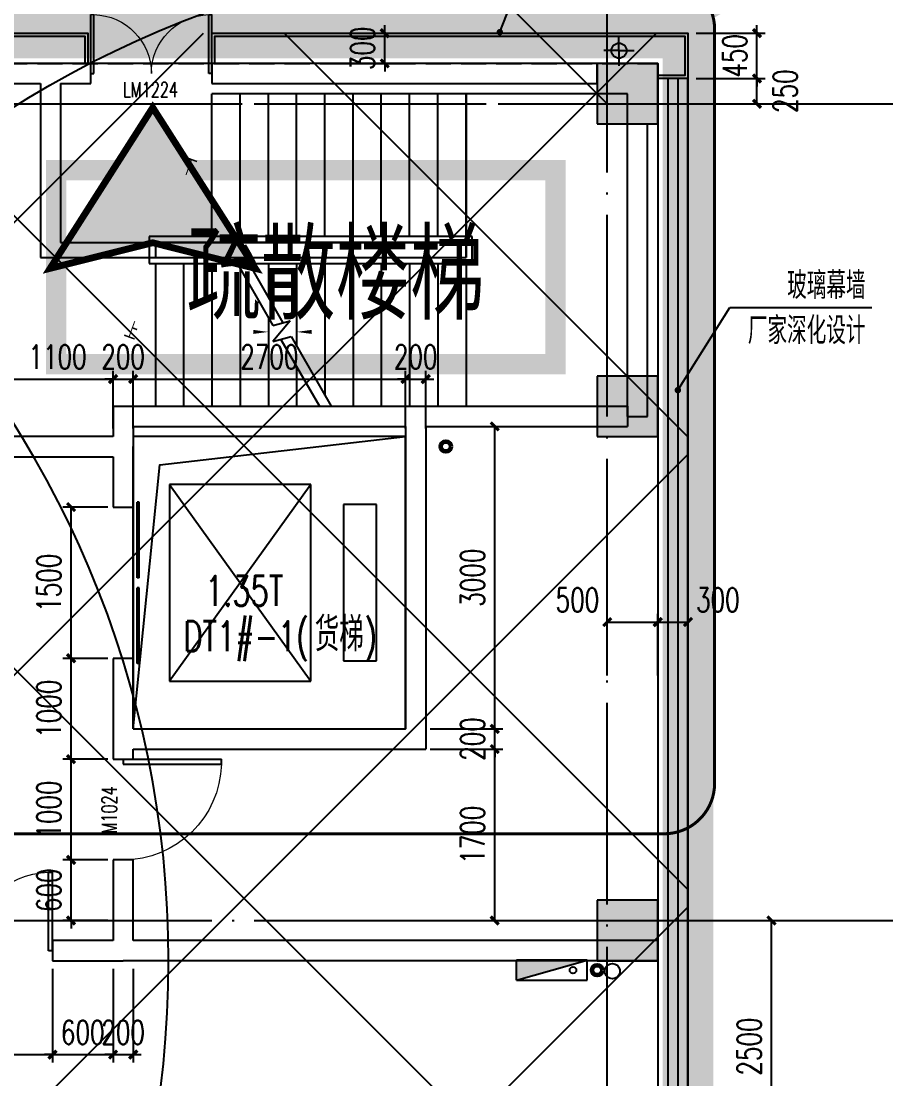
# Model space of a CAD drawing. Extents: x -821772 to -21949, y 506164 to 1049594.
# Drawn here: x -134665 to -126093, y 822150 to 832639 of the extents above; entities that cross this region are included whole.
import ezdxf
from ezdxf.xclip import XClip

# ---------------------------------------------------------------- set-up
doc = ezdxf.new("R2010")
doc.units = 0
doc.header["$LTSCALE"] = 1000
doc.header["$MEASUREMENT"] = 0
doc.header["$XCLIPFRAME"] = 2
for name, pattern in [('10平面20250807_t3$0$DASH', [0.35, 0.25, -0.1]), ('10平面20250807_t3$0$DOTE', [2.42, 2, -0.2, 0.02, -0.2]), ('DASH', [0.35, 0.25, -0.1])]:
    doc.linetypes.add(name, pattern=pattern)
doc.layers.get('Defpoints').update_dxf_attribs({"color": 210})
doc.layers.add('1-防火分区线', color=201, linetype='DASH', lineweight=50)
doc.layers.add('10平面20250807_t3$0$LG-ZF消防', color=1, linetype='Continuous', lineweight=60)
for name, color, linetype in [('10平面20250807_t3$0$A-AXIS-DOTE', 8, '10平面20250807_t3$0$DOTE'), ('10平面20250807_t3$0$A-AXIS-DP', 8, 'Continuous'), ('10平面20250807_t3$0$A-AXIS-SYMB', 8, 'Continuous'), ('10平面20250807_t3$0$A-CURTAIN', 8, 'Continuous'), ('10平面20250807_t3$0$A-DRAIN', 8, 'Continuous'), ('10平面20250807_t3$0$A-LIN-V', 8, 'Continuous'), ('10平面20250807_t3$0$A-STAIR', 8, 'Continuous'), ('10平面20250807_t3$0$A-TEXT', 8, 'Continuous'), ('10平面20250807_t3$0$A-WINDOW', 8, 'Continuous'), ('10平面20250807_t3$0$AS-COLN', 8, 'Continuous'), ('10平面20250807_t3$0$AS-WALL', 8, 'Continuous'), ('10平面20250807_t3$0$AS-结构边线层', 8, 'Continuous'), ('10平面20250807_t3$0$CURTWALL', 8, 'Continuous'), ('10平面20250807_t3$0$DIM_ELEV', 8, 'Continuous'), ('10平面20250807_t3$0$PUB_HATCH', 8, 'Continuous'), ('10平面20250807_t3$0$PUB_TEXT', 8, 'Continuous'), ('10平面20250807_t3$0$SB_ZF消火栓', 10, 'Continuous'), ('10平面20250807_t3$0$WINDOW', 8, 'Continuous'), ('10平面20250807_t3$0$建-文字', 8, 'Continuous'), ('10平面20250807_t3$0$建-箭头', 8, 'Continuous'), ('10平面20250807_t3$0$建-门', 8, 'Continuous'), ('10平面20250807_t3$0$建-门窗编号', 8, 'Continuous'), ('10平面20250807_t3$1$A-STAIR', 150, 'Continuous'), ('DIM_SYMB', 3, 'Continuous'), ('PUB_HATCH', 8, 'Continuous'), ('指示', 1, 'Continuous'), ('防火分区', 240, 'Continuous')]:
    doc.layers.add(name, color=color, linetype=linetype)
doc.layers.add('10平面20250807_t3$0$A-加建区域', color=8, linetype='Continuous', plot=False)
doc.layers.add('x-修改', color=1, linetype='Continuous', plot=False)
doc.styles.add('10平面20250807_t3$0$_TCH_DIM', font='SIMPLEX', dxfattribs={"bigfont": 'GBCBIG'})
doc.styles.add('10平面20250807_t3$0$_TCH_DIM_T3', font='SIMPLEX', dxfattribs={"width": 0.705882, "bigfont": 'GBCBIG'})
doc.styles.add('10平面20250807_t3$0$A-STANDARD', font='SIMPLEX', dxfattribs={"bigfont": 'GBCBIG'})
doc.styles.add('10平面20250807_t3$0$A-WIN-LABEL', font='SIMPLEX', dxfattribs={"bigfont": 'GBCBIG'})
doc.styles.add('黑体', font='simhei.ttf', dxfattribs={"width": 0.7})
doc.dimstyles.new('10平面20250807_t3$0$_TCH_ARCH&&80', dxfattribs={"dimtxt": 238, "dimasz": 80, "dimexe": 80, "dimexo": 80, "dimgap": 101, "dimtad": 1, "dimdec": 0, "dimzin": 0, "dimdsep": 46, "dimtxsty": '10平面20250807_t3$0$_TCH_DIM_T3', "dimblk": '10平面20250807_t3$0$_ArchTick', "dimcen": 0.09, "dimclrt": 7, "dimazin": 2, "dimtfac": 1, "dimtdec": 0, "dimtix": 1, "dimtmove": 2, "dimatfit": 3, "dimfxl": 0, "dimtolj": 1, "dimtzin": 0, "dimarcsym": 0})

# ---------------------------------------------------------------- blocks, each defined once
blk = doc.blocks.new('54645645234243')
at = {"layer": '防火分区', "linetype": 'DASH', "extrusion": (-8.71888e-15, -9.93278e-08, 1), "const_width": 90, "elevation": 0.8}
blk.add_lwpolyline([(2760547, -7673488.6), (2760547, -7674343.6), (2758347, -7674343.6), (2758347, -7673488.6)], close=True, dxfattribs=at)
at = {"layer": '防火分区', "style": '黑体', "width": 0.7}
blk.add_text('疏散楼梯', height=343.78, dxfattribs=at).set_placement((2758922.4, -7674109.4))
blk = doc.blocks.new('指示')
at = {"layer": '指示'}
blk.add_hatch(color=8, dxfattribs=at).paths.add_polyline_path([(-248568, -61667), (-245540, -56919), (-242513, -61667), (-245540, -60909)])
at = {"layer": '指示', "color": 240, "const_width": 200}
blk.add_lwpolyline([(-248568, -61667), (-245540, -56919), (-242513, -61667), (-245540, -60909)], close=True, dxfattribs=at)
blk = doc.blocks.new('10平面20250807_t3$0$dote')
at = {"layer": '10平面20250807_t3$0$A-AXIS-DOTE'}
for p, q in [((61882.2, 57000), (91882.2, 27000)), ((91882.2, -264080), (91882.2, 36662.3)), ((76282.2, 27000), (124536.4, 27000)), ((76282.2, 18900), (124441.5, 18900))]:
    blk.add_line(p, q, dxfattribs=at)
blk = doc.blocks.new('10平面20250807_t3$0$43243')
at = {"layer": '10平面20250807_t3$0$AS-结构边线层'}
for points in [[(-128054, 783220), (-128054, 818320), (-131054, 818320), (-131054, 821020), (-128054, 821020), (-128054, 832070), (-128354, 832070), (-128354, 832220), (-140254, 832220), (-143954, 832220), (-143954, 741420)], [(-133554, 825620), (-133290, 828240), (-130854, 828520)]]:
    blk.add_lwpolyline(points, dxfattribs=at)
blk.add_lwpolyline([(-133554, 825620), (-130854, 825620), (-130854, 828520), (-133554, 828520)], close=True, dxfattribs=at)
blk = doc.blocks.new('10平面20250807_t3$0$3132')
at = {"layer": '10平面20250807_t3$0$DIM_ELEV', "linetype": '10平面20250807_t3$0$DASH', "const_width": 30}
blk.add_lwpolyline([(-137210, 833060), (-128290, 833060, -0.414214), (-127790, 832560), (-127790, 825080, -0.414214), (-128290, 824580), (-137210, 824580, -0.414214), (-137710, 825080), (-137710, 832560, -0.414214)], format="xyb", close=True, dxfattribs=at)
blk = doc.blocks.new('10平面20250807_t3$0$A$C5D961328')
at = {"layer": '10平面20250807_t3$0$SB_ZF消火栓'}
blk.add_hatch(color=256, dxfattribs=at).paths.add_polyline_path([(0, 40), (700, 40), (700, 240)])
at = {"layer": '10平面20250807_t3$0$A-LIN-V', "ltscale": 500}
blk.add_circle((350, 40), 10001, dxfattribs=at)
at = {"layer": '10平面20250807_t3$0$SB_ZF消火栓'}
for p, q in [((700, 240), (0, 240)), ((0, 240), (0, 40)), ((700, 240), (0, 40)), ((700, 240), (700, 40)), ((0, 40), (700, 40))]:
    blk.add_line(p, q, dxfattribs=at)
at = {"layer": '10平面20250807_t3$0$SB_ZF消火栓', "color": 1}
blk.add_circle((140, 140), 32.5, dxfattribs=at)
blk = doc.blocks.new('10平面20250807_t3$0$43242343')
at = {"layer": '10平面20250807_t3$0$LG-ZF消防', "linetype": 'Continuous'}
for centre in [(-130454, 828420), (-128954, 823228)]:
    blk.add_circle(centre, 50, dxfattribs=at)
blk = doc.blocks.new('10平面20250807_t3$0$234243242332')
at = {"layer": '10平面20250807_t3$0$LG-ZF消防', "linetype": 'Continuous'}
blk.add_blockref('10平面20250807_t3$0$43242343', (0, 0), dxfattribs=at)
at = {"layer": '10平面20250807_t3$0$SB_ZF消火栓', "rotation": 180.0000000027096}
blk.add_blockref('10平面20250807_t3$0$A$C5D961328', (-129054, 823368), dxfattribs=at)
at = {"layer": '10平面20250807_t3$0$SB_ZF消火栓', "xscale": -1, "rotation": 180}
blk.add_blockref('10平面20250807_t3$0$A$C5D961328', (-143554, 823360), dxfattribs=at)
blk = doc.blocks.new('10平面20250807_t3$0$A$C78062F8E')
at = {"layer": '10平面20250807_t3$0$A-DRAIN'}
for points in [[(0, 0), (0, 109.5)], [(0, 0), (-109.5, 0)], [(0, 0), (109.5, 0)], [(0, 0), (0, -109.5)]]:
    blk.add_lwpolyline(points, dxfattribs=at)
blk.add_circle((0, 0), 55, dxfattribs=at)
blk = doc.blocks.new('10平面20250807_t3$0$3213121')
at = {"layer": '10平面20250807_t3$0$A-DRAIN', "color": 3}
blk.add_circle((371196, 823217), 75, dxfattribs=at)
at = {"layer": '10平面20250807_t3$1$A-STAIR', "xscale": 1.363636363636364, "yscale": 1.363636363636364, "zscale": 1.363636363636364}
blk.add_blockref('10平面20250807_t3$0$A$C78062F8E', (371262, 832347), dxfattribs=at)
blk = doc.blocks.new('10平面20250807_t3$0$w4324323333')
at = {"layer": '10平面20250807_t3$0$AS-COLN'}
for p, q in [((-128354, 832220), (-128954, 832220)), ((-128954, 832220), (-128954, 831620)), ((-128354, 831620), (-128354, 832220)), ((-128954, 831620), (-128354, 831620)), ((-128354, 829120), (-128954, 829120)), ((-128954, 829120), (-128954, 828520)), ((-128354, 828520), (-128354, 829120)), ((-128954, 828520), (-128354, 828520)), ((-128354, 823920), (-128954, 823920)), ((-128954, 823920), (-128954, 823320)), ((-128354, 823320), (-128354, 823920)), ((-128954, 823320), (-128354, 823320))]:
    blk.add_line(p, q, dxfattribs=at)
blk = doc.blocks.new('10平面20250807_t3$0$_ArchTick')
at = {"color": 0, "linetype": 'ByBlock', "const_width": 0.4}
blk.add_lwpolyline([(-0.5, -0.5), (0.5, 0.5)], dxfattribs=at)
blk = doc.blocks.new('*D11592')
at = {"layer": '10平面20250807_t3$0$A-AXIS-DP', "color": 0, "lineweight": -2}
for p, q in [((-134854, 828600), (-134854, 829170)), ((-133754, 828600), (-133754, 829170)), ((-134854, 829090), (-133754, 829090))]:
    blk.add_line(p, q, dxfattribs=at)
at = {"layer": 'Defpoints', "color": 0}
for p in [(-133754, 829090), (-134854, 828520), (-133754, 828520)]:
    blk.add_point(p, dxfattribs=at)
at = {"layer": '10平面20250807_t3$0$A-AXIS-DP', "color": 0, "lineweight": -2, "xscale": 80, "yscale": 80, "zscale": 80, "rotation": 180}
blk.add_blockref('10平面20250807_t3$0$_ArchTick', (-134854, 829090), dxfattribs=at)
at = {"layer": '10平面20250807_t3$0$A-AXIS-DP', "color": 0, "lineweight": -2, "xscale": 80, "yscale": 80, "zscale": 80}
blk.add_blockref('10平面20250807_t3$0$_ArchTick', (-133754, 829090), dxfattribs=at)
at = {"layer": '10平面20250807_t3$0$A-AXIS-DP', "color": 7, "insert": (-134304, 829310), "char_height": 238, "attachment_point": 5, "style": '10平面20250807_t3$0$_TCH_DIM_T3'}
blk.add_mtext('\\A1;1100', dxfattribs=at)
blk = doc.blocks.new('*D11593')
at = {"layer": '10平面20250807_t3$0$A-AXIS-DP', "color": 0, "lineweight": -2}
for p, q in [((-133754, 828600), (-133754, 829170)), ((-133554, 828600), (-133554, 829170)), ((-133754, 829090), (-133834, 829090)), ((-133754, 829090), (-133554, 829090)), ((-133554, 829090), (-133474, 829090))]:
    blk.add_line(p, q, dxfattribs=at)
at = {"layer": 'Defpoints', "color": 0}
for p in [(-133554, 829090), (-133754, 828520), (-133554, 828520)]:
    blk.add_point(p, dxfattribs=at)
at = {"layer": '10平面20250807_t3$0$A-AXIS-DP', "color": 0, "lineweight": -2, "xscale": 80, "yscale": 80, "zscale": 80}
blk.add_blockref('10平面20250807_t3$0$_ArchTick', (-133754, 829090), dxfattribs=at)
at = {"layer": '10平面20250807_t3$0$A-AXIS-DP', "color": 0, "lineweight": -2, "xscale": 80, "yscale": 80, "zscale": 80, "rotation": 180}
blk.add_blockref('10平面20250807_t3$0$_ArchTick', (-133554, 829090), dxfattribs=at)
at = {"layer": '10平面20250807_t3$0$A-AXIS-DP', "color": 7, "insert": (-133654, 829310), "char_height": 238, "attachment_point": 5, "style": '10平面20250807_t3$0$_TCH_DIM_T3'}
blk.add_mtext('\\A1;200', dxfattribs=at)
blk = doc.blocks.new('*D11594')
at = {"layer": '10平面20250807_t3$0$A-AXIS-DP', "color": 0, "lineweight": -2}
for p, q in [((-133554, 828600), (-133554, 829170)), ((-130854, 828600), (-130854, 829170)), ((-133554, 829090), (-130854, 829090))]:
    blk.add_line(p, q, dxfattribs=at)
at = {"layer": 'Defpoints', "color": 0}
for p in [(-130854, 829090), (-133554, 828520), (-130854, 828520)]:
    blk.add_point(p, dxfattribs=at)
at = {"layer": '10平面20250807_t3$0$A-AXIS-DP', "color": 0, "lineweight": -2, "xscale": 80, "yscale": 80, "zscale": 80, "rotation": 180}
blk.add_blockref('10平面20250807_t3$0$_ArchTick', (-133554, 829090), dxfattribs=at)
at = {"layer": '10平面20250807_t3$0$A-AXIS-DP', "color": 0, "lineweight": -2, "xscale": 80, "yscale": 80, "zscale": 80}
blk.add_blockref('10平面20250807_t3$0$_ArchTick', (-130854, 829090), dxfattribs=at)
at = {"layer": '10平面20250807_t3$0$A-AXIS-DP', "color": 7, "insert": (-132204, 829310), "char_height": 238, "attachment_point": 5, "style": '10平面20250807_t3$0$_TCH_DIM_T3'}
blk.add_mtext('\\A1;2700', dxfattribs=at)
blk = doc.blocks.new('*D11595')
at = {"layer": '10平面20250807_t3$0$A-AXIS-DP', "color": 0, "lineweight": -2}
for p, q in [((-130854, 828600), (-130854, 829170)), ((-130654, 828600), (-130654, 829170)), ((-130854, 829090), (-130934, 829090)), ((-130854, 829090), (-130654, 829090)), ((-130654, 829090), (-130574, 829090))]:
    blk.add_line(p, q, dxfattribs=at)
at = {"layer": 'Defpoints', "color": 0}
for p in [(-130654, 829090), (-130854, 828520), (-130654, 828520)]:
    blk.add_point(p, dxfattribs=at)
at = {"layer": '10平面20250807_t3$0$A-AXIS-DP', "color": 0, "lineweight": -2, "xscale": 80, "yscale": 80, "zscale": 80}
blk.add_blockref('10平面20250807_t3$0$_ArchTick', (-130854, 829090), dxfattribs=at)
at = {"layer": '10平面20250807_t3$0$A-AXIS-DP', "color": 0, "lineweight": -2, "xscale": 80, "yscale": 80, "zscale": 80, "rotation": 180}
blk.add_blockref('10平面20250807_t3$0$_ArchTick', (-130654, 829090), dxfattribs=at)
at = {"layer": '10平面20250807_t3$0$A-AXIS-DP', "color": 7, "insert": (-130754, 829310), "char_height": 238, "attachment_point": 5, "style": '10平面20250807_t3$0$_TCH_DIM_T3'}
blk.add_mtext('\\A1;200', dxfattribs=at)
blk = doc.blocks.new('*D11600')
at = {"layer": '10平面20250807_t3$0$A-AXIS-DP', "color": 0, "lineweight": -2}
for p, q in [((-130610, 825420), (-129890, 825420)), ((-129970, 823720), (-129970, 825420)), ((-130610, 823720), (-129890, 823720))]:
    blk.add_line(p, q, dxfattribs=at)
at = {"layer": 'Defpoints', "color": 0}
for p in [(-130690, 825420), (-129970, 825420), (-130690, 823720)]:
    blk.add_point(p, dxfattribs=at)
at = {"layer": '10平面20250807_t3$0$A-AXIS-DP', "color": 0, "lineweight": -2, "xscale": 80, "yscale": 80, "zscale": 80}
for p, rotation in [((-129970, 825420), 90), ((-129970, 823720), 270)]:
    blk.add_blockref('10平面20250807_t3$0$_ArchTick', p, dxfattribs=dict(at, rotation=rotation))
at = {"layer": '10平面20250807_t3$0$A-AXIS-DP', "color": 7, "insert": (-130190, 824570), "char_height": 238, "attachment_point": 5, "rotation": 90, "style": '10平面20250807_t3$0$_TCH_DIM_T3'}
blk.add_mtext('\\A1;1700', dxfattribs=at)
blk = doc.blocks.new('*D11601')
at = {"layer": '10平面20250807_t3$0$A-AXIS-DP', "color": 0, "lineweight": -2}
for p, q in [((-129970, 825619.999996), (-129970, 825699.999996)), ((-130610, 825619.999996), (-129890, 825619.999996)), ((-129970, 825419.999996), (-129970, 825619.999996)), ((-130610, 825419.999996), (-129890, 825419.999996)), ((-129970, 825419.999996), (-129970, 825339.999996))]:
    blk.add_line(p, q, dxfattribs=at)
at = {"layer": 'Defpoints', "color": 0}
for p in [(-130690, 825619.999996), (-129970, 825619.999996), (-130690, 825419.999996)]:
    blk.add_point(p, dxfattribs=at)
at = {"layer": '10平面20250807_t3$0$A-AXIS-DP', "color": 0, "lineweight": -2, "xscale": 80, "yscale": 80, "zscale": 80}
for p, rotation in [((-129970, 825619.999996), 270), ((-129970, 825419.999996), 90)]:
    blk.add_blockref('10平面20250807_t3$0$_ArchTick', p, dxfattribs=dict(at, rotation=rotation))
at = {"layer": '10平面20250807_t3$0$A-AXIS-DP', "color": 7, "insert": (-130190, 825519.999996), "char_height": 238, "attachment_point": 5, "rotation": 90, "style": '10平面20250807_t3$0$_TCH_DIM_T3'}
blk.add_mtext('\\A1;200', dxfattribs=at)
blk = doc.blocks.new('*D11602')
at = {"layer": '10平面20250807_t3$0$A-AXIS-DP', "color": 0, "lineweight": -2}
for p, q in [((-130610, 828620), (-129890, 828620)), ((-129970, 825620), (-129970, 828620)), ((-130610, 825620), (-129890, 825620))]:
    blk.add_line(p, q, dxfattribs=at)
at = {"layer": 'Defpoints', "color": 0}
for p in [(-130690, 828620), (-129970, 828620), (-130690, 825620)]:
    blk.add_point(p, dxfattribs=at)
at = {"layer": '10平面20250807_t3$0$A-AXIS-DP', "color": 0, "lineweight": -2, "xscale": 80, "yscale": 80, "zscale": 80}
for p, rotation in [((-129970, 828620), 90), ((-129970, 825620), 270)]:
    blk.add_blockref('10平面20250807_t3$0$_ArchTick', p, dxfattribs=dict(at, rotation=rotation))
at = {"layer": '10平面20250807_t3$0$A-AXIS-DP', "color": 7, "insert": (-130190, 827120), "char_height": 238, "attachment_point": 5, "rotation": 90, "style": '10平面20250807_t3$0$_TCH_DIM_T3'}
blk.add_mtext('\\A1;3000', dxfattribs=at)
blk = doc.blocks.new('*D11767')
at = {"layer": '10平面20250807_t3$0$A-AXIS-DP', "color": 0, "lineweight": -2}
for p, q in [((-127974, 823720), (-127146, 823720)), ((-127226, 821220), (-127226, 823720)), ((-127974, 821220), (-127146, 821220))]:
    blk.add_line(p, q, dxfattribs=at)
at = {"layer": 'Defpoints', "color": 0}
for p in [(-128054, 823720), (-127226, 823720), (-128054, 821220)]:
    blk.add_point(p, dxfattribs=at)
at = {"layer": '10平面20250807_t3$0$A-AXIS-DP', "color": 0, "lineweight": -2, "xscale": 80, "yscale": 80, "zscale": 80}
for p, rotation in [((-127226, 823720), 90), ((-127226, 821220), 270)]:
    blk.add_blockref('10平面20250807_t3$0$_ArchTick', p, dxfattribs=dict(at, rotation=rotation))
at = {"layer": '10平面20250807_t3$0$A-AXIS-DP', "color": 7, "insert": (-127446, 822470), "char_height": 238, "attachment_point": 5, "rotation": 90, "style": '10平面20250807_t3$0$_TCH_DIM_T3'}
blk.add_mtext('\\A1;2500', dxfattribs=at)
blk = doc.blocks.new('*D11975')
at = {"layer": '10平面20250807_t3$0$A-AXIS-DP', "color": 0, "lineweight": -2}
for p, q in [((-133804, 824320), (-134250, 824320)), ((-134170, 824320), (-134170, 824400)), ((-134170, 823720), (-134170, 824320)), ((-133804, 823720), (-134250, 823720)), ((-134170, 823720), (-134170, 823640))]:
    blk.add_line(p, q, dxfattribs=at)
at = {"layer": 'Defpoints', "color": 0}
for p in [(-134170, 824320), (-133724, 824320), (-133724, 823720)]:
    blk.add_point(p, dxfattribs=at)
at = {"layer": '10平面20250807_t3$0$A-AXIS-DP', "color": 0, "lineweight": -2, "xscale": 80, "yscale": 80, "zscale": 80}
for p, rotation in [((-134170, 824320), 270), ((-134170, 823720), 90)]:
    blk.add_blockref('10平面20250807_t3$0$_ArchTick', p, dxfattribs=dict(at, rotation=rotation))
at = {"layer": '10平面20250807_t3$0$A-AXIS-DP', "color": 7, "insert": (-134390, 824020), "char_height": 238, "attachment_point": 5, "rotation": 90, "style": '10平面20250807_t3$0$_TCH_DIM_T3'}
blk.add_mtext('\\A1;600', dxfattribs=at)
blk = doc.blocks.new('*D11976')
at = {"layer": '10平面20250807_t3$0$A-AXIS-DP', "color": 0, "lineweight": -2}
for p, q in [((-133804, 825320), (-134250, 825320)), ((-134170, 824320), (-134170, 825320)), ((-133804, 824320), (-134250, 824320))]:
    blk.add_line(p, q, dxfattribs=at)
at = {"layer": 'Defpoints', "color": 0}
for p in [(-134170, 825320), (-133724, 825320), (-133724, 824320)]:
    blk.add_point(p, dxfattribs=at)
at = {"layer": '10平面20250807_t3$0$A-AXIS-DP', "color": 0, "lineweight": -2, "xscale": 80, "yscale": 80, "zscale": 80}
for p, rotation in [((-134170, 825320), 90), ((-134170, 824320), 270)]:
    blk.add_blockref('10平面20250807_t3$0$_ArchTick', p, dxfattribs=dict(at, rotation=rotation))
at = {"layer": '10平面20250807_t3$0$A-AXIS-DP', "color": 7, "insert": (-134390, 824820), "char_height": 238, "attachment_point": 5, "rotation": 90, "style": '10平面20250807_t3$0$_TCH_DIM_T3'}
blk.add_mtext('\\A1;1000', dxfattribs=at)
blk = doc.blocks.new('*D11977')
at = {"layer": '10平面20250807_t3$0$A-AXIS-DP', "color": 0, "lineweight": -2}
for p, q in [((-133804, 826320), (-134250, 826320)), ((-134170, 825320), (-134170, 826320)), ((-133804, 825320), (-134250, 825320))]:
    blk.add_line(p, q, dxfattribs=at)
at = {"layer": 'Defpoints', "color": 0}
for p in [(-134170, 826320), (-133724, 826320), (-133724, 825320)]:
    blk.add_point(p, dxfattribs=at)
at = {"layer": '10平面20250807_t3$0$A-AXIS-DP', "color": 0, "lineweight": -2, "xscale": 80, "yscale": 80, "zscale": 80}
for p, rotation in [((-134170, 826320), 90), ((-134170, 825320), 270)]:
    blk.add_blockref('10平面20250807_t3$0$_ArchTick', p, dxfattribs=dict(at, rotation=rotation))
at = {"layer": '10平面20250807_t3$0$A-AXIS-DP', "color": 7, "insert": (-134390, 825820), "char_height": 238, "attachment_point": 5, "rotation": 90, "style": '10平面20250807_t3$0$_TCH_DIM_T3'}
blk.add_mtext('\\A1;1000', dxfattribs=at)
blk = doc.blocks.new('*D11978')
at = {"layer": '10平面20250807_t3$0$A-AXIS-DP', "color": 0, "lineweight": -2}
for p, q in [((-133804, 827820), (-134250, 827820)), ((-134170, 826320), (-134170, 827820)), ((-133804, 826320), (-134250, 826320))]:
    blk.add_line(p, q, dxfattribs=at)
at = {"layer": 'Defpoints', "color": 0}
for p in [(-134170, 827820), (-133724, 827820), (-133724, 826320)]:
    blk.add_point(p, dxfattribs=at)
at = {"layer": '10平面20250807_t3$0$A-AXIS-DP', "color": 0, "lineweight": -2, "xscale": 80, "yscale": 80, "zscale": 80}
for p, rotation in [((-134170, 827820), 90), ((-134170, 826320), 270)]:
    blk.add_blockref('10平面20250807_t3$0$_ArchTick', p, dxfattribs=dict(at, rotation=rotation))
at = {"layer": '10平面20250807_t3$0$A-AXIS-DP', "color": 7, "insert": (-134390, 827070), "char_height": 238, "attachment_point": 5, "rotation": 90, "style": '10平面20250807_t3$0$_TCH_DIM_T3'}
blk.add_mtext('\\A1;1500', dxfattribs=at)
blk = doc.blocks.new('*D11980')
at = {"layer": '10平面20250807_t3$0$A-AXIS-DP', "color": 0, "lineweight": -2}
for p, q in [((-135954, 823240), (-135954, 822310)), ((-134354, 823240), (-134354, 822310)), ((-135954, 822390), (-134354, 822390))]:
    blk.add_line(p, q, dxfattribs=at)
at = {"layer": 'Defpoints', "color": 0}
for p in [(-135954, 823320), (-134354, 823320), (-134354, 822390)]:
    blk.add_point(p, dxfattribs=at)
at = {"layer": '10平面20250807_t3$0$A-AXIS-DP', "color": 0, "lineweight": -2, "xscale": 80, "yscale": 80, "zscale": 80, "rotation": 180}
blk.add_blockref('10平面20250807_t3$0$_ArchTick', (-135954, 822390), dxfattribs=at)
at = {"layer": '10平面20250807_t3$0$A-AXIS-DP', "color": 0, "lineweight": -2, "xscale": 80, "yscale": 80, "zscale": 80}
blk.add_blockref('10平面20250807_t3$0$_ArchTick', (-134354, 822390), dxfattribs=at)
at = {"layer": '10平面20250807_t3$0$A-AXIS-DP', "color": 7, "insert": (-135154, 822610), "char_height": 238, "attachment_point": 5, "style": '10平面20250807_t3$0$_TCH_DIM_T3'}
blk.add_mtext('\\A1;1600', dxfattribs=at)
blk = doc.blocks.new('*D11981')
at = {"layer": '10平面20250807_t3$0$A-AXIS-DP', "color": 0, "lineweight": -2}
for p, q in [((-134354, 823240), (-134354, 822310)), ((-133754, 823240), (-133754, 822310)), ((-134354, 822390), (-134434, 822390)), ((-134354, 822390), (-133754, 822390)), ((-133754, 822390), (-133674, 822390))]:
    blk.add_line(p, q, dxfattribs=at)
at = {"layer": 'Defpoints', "color": 0}
for p in [(-134354, 823320), (-133754, 823320), (-133754, 822390)]:
    blk.add_point(p, dxfattribs=at)
at = {"layer": '10平面20250807_t3$0$A-AXIS-DP', "color": 0, "lineweight": -2, "xscale": 80, "yscale": 80, "zscale": 80}
blk.add_blockref('10平面20250807_t3$0$_ArchTick', (-134354, 822390), dxfattribs=at)
at = {"layer": '10平面20250807_t3$0$A-AXIS-DP', "color": 0, "lineweight": -2, "xscale": 80, "yscale": 80, "zscale": 80, "rotation": 180}
blk.add_blockref('10平面20250807_t3$0$_ArchTick', (-133754, 822390), dxfattribs=at)
at = {"layer": '10平面20250807_t3$0$A-AXIS-DP', "color": 7, "insert": (-134054, 822610), "char_height": 238, "attachment_point": 5, "style": '10平面20250807_t3$0$_TCH_DIM_T3'}
blk.add_mtext('\\A1;600', dxfattribs=at)
blk = doc.blocks.new('*D11982')
at = {"layer": '10平面20250807_t3$0$A-AXIS-DP', "color": 0, "lineweight": -2}
for p, q in [((-133754, 823240), (-133754, 822310)), ((-133554, 823240), (-133554, 822310)), ((-133754, 822390), (-133834, 822390)), ((-133754, 822390), (-133554, 822390)), ((-133554, 822390), (-133474, 822390))]:
    blk.add_line(p, q, dxfattribs=at)
at = {"layer": 'Defpoints', "color": 0}
for p in [(-133754, 823320), (-133554, 823320), (-133554, 822390)]:
    blk.add_point(p, dxfattribs=at)
at = {"layer": '10平面20250807_t3$0$A-AXIS-DP', "color": 0, "lineweight": -2, "xscale": 80, "yscale": 80, "zscale": 80}
blk.add_blockref('10平面20250807_t3$0$_ArchTick', (-133754, 822390), dxfattribs=at)
at = {"layer": '10平面20250807_t3$0$A-AXIS-DP', "color": 0, "lineweight": -2, "xscale": 80, "yscale": 80, "zscale": 80, "rotation": 180}
blk.add_blockref('10平面20250807_t3$0$_ArchTick', (-133554, 822390), dxfattribs=at)
at = {"layer": '10平面20250807_t3$0$A-AXIS-DP', "color": 7, "insert": (-133654, 822610), "char_height": 238, "attachment_point": 5, "style": '10平面20250807_t3$0$_TCH_DIM_T3'}
blk.add_mtext('\\A1;200', dxfattribs=at)
blk = doc.blocks.new('*D12031')
at = {"layer": '10平面20250807_t3$0$A-AXIS-DP', "color": 0, "lineweight": -2}
for p, q in [((-131060, 832520), (-131060, 832600)), ((-131500, 832520), (-130980, 832520)), ((-131060, 832220), (-131060, 832520)), ((-131500, 832220), (-130980, 832220)), ((-131060, 832220), (-131060, 832140))]:
    blk.add_line(p, q, dxfattribs=at)
at = {"layer": 'Defpoints', "color": 0}
for p in [(-131580, 832520), (-131060, 832520), (-131580, 832220)]:
    blk.add_point(p, dxfattribs=at)
at = {"layer": '10平面20250807_t3$0$A-AXIS-DP', "color": 0, "lineweight": -2, "xscale": 80, "yscale": 80, "zscale": 80}
for p, rotation in [((-131060, 832520), 270), ((-131060, 832220), 90)]:
    blk.add_blockref('10平面20250807_t3$0$_ArchTick', p, dxfattribs=dict(at, rotation=rotation))
at = {"layer": '10平面20250807_t3$0$A-AXIS-DP', "color": 7, "insert": (-131280, 832370), "char_height": 238, "attachment_point": 5, "rotation": 90, "style": '10平面20250807_t3$0$_TCH_DIM_T3'}
blk.add_mtext('\\A1;300', dxfattribs=at)
blk = doc.blocks.new('*D12032')
at = {"layer": '10平面20250807_t3$0$A-AXIS-DP', "color": 0, "lineweight": -2}
for p, q in [((-128854, 826150), (-128854, 826760)), ((-128354, 826150), (-128354, 826760)), ((-128854, 826680), (-128354, 826680))]:
    blk.add_line(p, q, dxfattribs=at)
at = {"layer": 'Defpoints', "color": 0}
for p in [(-128354, 826680), (-128854, 826070), (-128354, 826070)]:
    blk.add_point(p, dxfattribs=at)
at = {"layer": '10平面20250807_t3$0$A-AXIS-DP', "color": 0, "lineweight": -2, "xscale": 80, "yscale": 80, "zscale": 80, "rotation": 180}
blk.add_blockref('10平面20250807_t3$0$_ArchTick', (-128854, 826680), dxfattribs=at)
at = {"layer": '10平面20250807_t3$0$A-AXIS-DP', "color": 0, "lineweight": -2, "xscale": 80, "yscale": 80, "zscale": 80}
blk.add_blockref('10平面20250807_t3$0$_ArchTick', (-128354, 826680), dxfattribs=at)
at = {"layer": '10平面20250807_t3$0$A-AXIS-DP', "color": 7, "insert": (-129150, 826900), "char_height": 238, "attachment_point": 5, "style": '10平面20250807_t3$0$_TCH_DIM_T3'}
blk.add_mtext('\\A1;500', dxfattribs=at)
blk = doc.blocks.new('*D12033')
at = {"layer": '10平面20250807_t3$0$A-AXIS-DP', "color": 0, "lineweight": -2}
for p, q in [((-128354, 826150), (-128354, 826760)), ((-128054, 826150), (-128054, 826760)), ((-128354, 826680), (-128054, 826680))]:
    blk.add_line(p, q, dxfattribs=at)
at = {"layer": 'Defpoints', "color": 0}
for p in [(-128054, 826680), (-128354, 826070), (-128054, 826070)]:
    blk.add_point(p, dxfattribs=at)
at = {"layer": '10平面20250807_t3$0$A-AXIS-DP', "color": 0, "lineweight": -2, "xscale": 80, "yscale": 80, "zscale": 80, "rotation": 180}
blk.add_blockref('10平面20250807_t3$0$_ArchTick', (-128354, 826680), dxfattribs=at)
at = {"layer": '10平面20250807_t3$0$A-AXIS-DP', "color": 0, "lineweight": -2, "xscale": 80, "yscale": 80, "zscale": 80}
blk.add_blockref('10平面20250807_t3$0$_ArchTick', (-128054, 826680), dxfattribs=at)
at = {"layer": '10平面20250807_t3$0$A-AXIS-DP', "color": 7, "insert": (-127758, 826900), "char_height": 238, "attachment_point": 5, "style": '10平面20250807_t3$0$_TCH_DIM_T3'}
blk.add_mtext('\\A1;300', dxfattribs=at)
blk = doc.blocks.new('*D12247')
at = {"layer": '10平面20250807_t3$0$A-AXIS-DP', "color": 0, "lineweight": -2}
for p, q in [((-127370, 832520), (-127370, 832600)), ((-127974, 832520), (-127290, 832520)), ((-127370, 832070), (-127370, 832520)), ((-127974, 832070), (-127290, 832070)), ((-127370, 832070), (-127370, 831990))]:
    blk.add_line(p, q, dxfattribs=at)
at = {"layer": 'Defpoints', "color": 0}
for p in [(-128054, 832520), (-127370, 832520), (-128054, 832070)]:
    blk.add_point(p, dxfattribs=at)
at = {"layer": '10平面20250807_t3$0$A-AXIS-DP', "color": 0, "lineweight": -2, "xscale": 80, "yscale": 80, "zscale": 80}
for p, rotation in [((-127370, 832520), 270), ((-127370, 832070), 90)]:
    blk.add_blockref('10平面20250807_t3$0$_ArchTick', p, dxfattribs=dict(at, rotation=rotation))
at = {"layer": '10平面20250807_t3$0$A-AXIS-DP', "color": 7, "insert": (-127590, 832295), "char_height": 238, "attachment_point": 5, "rotation": 90, "style": '10平面20250807_t3$0$_TCH_DIM_T3'}
blk.add_mtext('\\A1;450', dxfattribs=at)
blk = doc.blocks.new('*D12248')
at = {"layer": '10平面20250807_t3$0$A-AXIS-DP', "color": 0, "lineweight": -2}
for p, q in [((-127974, 832070), (-127290, 832070)), ((-127370, 831820), (-127370, 832070)), ((-127974, 831820), (-127290, 831820))]:
    blk.add_line(p, q, dxfattribs=at)
at = {"layer": 'Defpoints', "color": 0}
for p in [(-128054, 832070), (-127370, 832070), (-128054, 831820)]:
    blk.add_point(p, dxfattribs=at)
at = {"layer": '10平面20250807_t3$0$A-AXIS-DP', "color": 0, "lineweight": -2, "xscale": 80, "yscale": 80, "zscale": 80}
for p, rotation in [((-127370, 832070), 90), ((-127370, 831820), 270)]:
    blk.add_blockref('10平面20250807_t3$0$_ArchTick', p, dxfattribs=dict(at, rotation=rotation))
at = {"layer": '10平面20250807_t3$0$A-AXIS-DP', "color": 7, "insert": (-127090, 831945), "char_height": 238, "attachment_point": 5, "rotation": 90, "style": '10平面20250807_t3$0$_TCH_DIM_T3'}
blk.add_mtext('\\A1;250', dxfattribs=at)
blk = doc.blocks.new('10平面20250807_t3$0$$DorLib2D$00000002')
for p, q in [((-0.5, 0), (-0.5, 0.4875)), ((-0.475, 0.4875), (-0.5, 0.4875)), ((-0.475, 0), (-0.475, 0.4875)), ((0.475, 0), (0.475, 0.4875)), ((0.475, 0.4875), (0.5, 0.4875)), ((0.5, 0), (0.5, 0.4875)), ((-0.5, 0), (-0.475, 0)), ((0.5, 0), (0.475, 0))]:
    blk.add_line(p, q)
at = {"lineweight": 13}
for centre, start, end in [((-0.4875, 0), 0, 88.53072), ((0.4875, 0), 91.46928, 180)]:
    blk.add_arc(centre, 0.4875, start, end, dxfattribs=at)
blk = doc.blocks.new('10平面20250807_t3$0$$DorLib2D$00000001')
for p, q in [((0.45, 0.975), (0.5, 0.975)), ((0.45, 0), (0.45, 0.975)), ((0.5, 0), (0.5, 0.975)), ((0.5, 0), (0.45, 0))]:
    blk.add_line(p, q)
at = {"lineweight": 13}
blk.add_arc((0.475, 0), 0.975, 91.4693, 180, dxfattribs=at)
blk = doc.blocks.new('10平面20250807_t3$0$$DORLIB2D$00000127')
at = {"color": 0}
for points in [[(-0.5333, 0.7949), (-0.5333, 0.6904)], [(-0.0333, 0.7949), (-0.5333, 0.7949)], [(-0.0333, 0.7949), (-0.0333, 0.6904)], [(0.5333, 0.7949), (0.0333, 0.7949)], [(0.0333, 0.7949), (0.0333, 0.6904)], [(0.5333, 0.7949), (0.5333, 0.6904)], [(-0.0333, 0.6904), (-0.5333, 0.6904)], [(0.5333, 0.6904), (0.0333, 0.6904)], [(0.5, 0.5), (-0.5, 0.5)]]:
    blk.add_lwpolyline(points, dxfattribs=at)
blk = doc.blocks.new('10平面20250807_t3')
at = {"layer": '10平面20250807_t3$0$PUB_HATCH'}
for points in [[(-128954.2, 831620), (-128354.2, 831620), (-128354.2, 832220), (-128954.2, 832220)], [(-128954.2, 828520), (-128354.2, 828520), (-128354.2, 829120), (-128954.2, 829120)], [(-128954.2, 823320), (-128354.2, 823320), (-128354.2, 823920), (-128954.2, 823920)]]:
    blk.add_hatch(color=256, dxfattribs=at).paths.add_polyline_path(points)
at = {"layer": '10平面20250807_t3$0$A-AXIS-DOTE'}
blk.add_line((-144154.2, 831820), (-109248.5, 831820), dxfattribs=at)
at = {"layer": '10平面20250807_t3$0$A-AXIS-SYMB'}
for p, q in [((-129920, 832530), (-129405.8, 833850)), ((-128154.2, 828980), (-127640, 829800)), ((-127640, 829800), (-126230, 829800))]:
    blk.add_line(p, q, dxfattribs=at)
at = {"layer": '10平面20250807_t3$0$A-AXIS-SYMB', "const_width": 32}
for points in [[(-129925.8, 832515.1, 1), (-129914.2, 832544.9, 1)], [(-128162.7, 828966.4, 1), (-128145.7, 828993.6, 1)]]:
    blk.add_lwpolyline(points, format="xyb", close=True, dxfattribs=at)
at = {"layer": '10平面20250807_t3$0$A-CURTAIN'}
for points in [[(-135054.2, 832220), (-135054.2, 832520), (-134004.2, 832520), (-134004.2, 832220)], [(-135024.2, 832220), (-135024.2, 832490), (-134034.2, 832490), (-134034.2, 832220)], [(-132774.2, 832220), (-132774.2, 832520), (-128054.2, 832520), (-128054.2, 832070), (-128354.2, 832070)], [(-132744.2, 832220), (-132744.2, 832490), (-128084.2, 832490), (-128084.2, 832100), (-128354.2, 832100)]]:
    blk.add_lwpolyline(points, dxfattribs=at)
at = {"layer": '10平面20250807_t3$0$A-STAIR'}
for p, q in [((-130254.2, 831920), (-132774.2, 831920)), ((-132774.2, 830505), (-132774.2, 831920)), ((-132494.2, 830505), (-132494.2, 831920)), ((-132214.2, 830505), (-132214.2, 831920)), ((-131934.2, 830505), (-131934.2, 831920)), ((-131654.2, 830505), (-131654.2, 831920)), ((-131374.2, 830505), (-131374.2, 831920)), ((-131094.2, 830505), (-131094.2, 831920)), ((-130814.2, 830505), (-130814.2, 831920)), ((-130534.2, 830505), (-130534.2, 831920)), ((-130254.2, 830505), (-130254.2, 831920)), ((-128654.2, 831920), (-130254.2, 831920)), ((-130254.2, 831920), (-130254.2, 830505)), ((-128654.2, 828820), (-128654.2, 831920)), ((-130194.2, 830505), (-133394.2, 830505)), ((-133394.2, 830505), (-133394.2, 830235)), ((-130194.2, 830235), (-130194.2, 830505)), ((-130254.2, 830445), (-133334.2, 830445)), ((-133334.2, 830445), (-133334.2, 830295)), ((-133334.2, 830445), (-133334.2, 830295)), ((-130254.2, 830445), (-132774.2, 830445)), ((-130254.2, 830295), (-130254.2, 830445)), ((-130254.2, 830445), (-130254.2, 830295)), ((-133334.2, 830295), (-132557.7, 830295)), ((-133334.2, 830295), (-132557.7, 830295)), ((-132557.7, 830295), (-132169.1, 829621.9)), ((-132442.2, 830295), (-130254.2, 830295)), ((-132442.2, 830295), (-132069.1, 829648.7)), ((-132442.2, 830295), (-130254.2, 830295)), ((-133394.2, 830235), (-132523.1, 830235)), ((-133334.2, 830235), (-133334.2, 828820)), ((-133054.2, 830235), (-133054.2, 828820)), ((-132774.2, 830235), (-132774.2, 828820)), ((-132494.2, 830185), (-132494.2, 828820)), ((-132407.6, 830235), (-130194.2, 830235)), ((-132214.2, 830235), (-132214.2, 829900)), ((-131934.2, 830235), (-131934.2, 829415)), ((-131654.2, 830235), (-131654.2, 828930)), ((-131374.2, 830235), (-131374.2, 828820)), ((-131094.2, 830235), (-131094.2, 828820)), ((-130814.2, 830235), (-130814.2, 828820)), ((-130534.2, 830235), (-130534.2, 828820)), ((-130254.2, 830235), (-130254.2, 828820)), ((-130254.2, 830235), (-130254.2, 828820)), ((-132214.2, 829700), (-132214.2, 828820)), ((-131996.8, 829668.1), (-132169.6, 829462)), ((-132169.1, 829621.9), (-131996.8, 829668.1)), ((-132169.6, 829462), (-131989.2, 829510.4)), ((-132089.2, 829483.6), (-131706.1, 828820)), ((-131989.2, 829510.4), (-131590.7, 828820)), ((-131934.2, 829215), (-131934.2, 828820)), ((-133334.2, 828820), (-131706.1, 828820)), ((-131590.7, 828820), (-130254.2, 828820)), ((-130254.2, 828820), (-128654.2, 828820)), ((-131793.4, 828045), (-133193.4, 828045)), ((-133193.4, 828045), (-133193.4, 826095)), ((-131793.4, 828045), (-133193.4, 826095)), ((-133193.4, 828045), (-131793.4, 826095)), ((-131793.4, 826095), (-131793.4, 828045)), ((-131143.4, 827845), (-131468.4, 827845)), ((-131468.4, 827845), (-131468.4, 826295)), ((-131143.4, 826295), (-131143.4, 827845)), ((-131468.4, 826295), (-131143.4, 826295)), ((-133193.4, 826095), (-131793.4, 826095))]:
    blk.add_line(p, q, dxfattribs=at)
at = {"layer": '10平面20250807_t3$0$A-WINDOW', "linetype": '10平面20250807_t3$0$DASH'}
blk.add_lwpolyline([(-143954.2, 832220), (-128354.2, 832220), (-128354.2, 815320), (-143954.2, 815320)], close=True, dxfattribs=at)
at = {"layer": '10平面20250807_t3$0$AS-WALL'}
for p, q in [((-134374.2, 832220), (-135054.2, 832220)), ((-133974.2, 832220), (-134374.2, 832220)), ((-133974.2, 832020), (-133974.2, 832220)), ((-128954.2, 832220), (-132774.2, 832220)), ((-132774.2, 832220), (-132774.2, 832020)), ((-128954.2, 832020), (-128954.2, 832220)), ((-135054.2, 832020), (-134474.2, 832020)), ((-134474.2, 832020), (-134474.2, 830295)), ((-134274.2, 832020), (-134274.2, 830445)), ((-134274.2, 832020), (-133974.2, 832020)), ((-132774.2, 832020), (-128954.2, 832020)), ((-128654.2, 828720), (-128654.2, 831620)), ((-128654.2, 831620), (-128454.2, 831620)), ((-128454.2, 828720), (-128454.2, 831620)), ((-134274.2, 830445), (-130254.2, 830445)), ((-130254.2, 830445), (-130254.2, 830295)), ((-134474.2, 830295), (-130254.2, 830295)), ((-133754.2, 828820), (-133754.2, 828520)), ((-133754.2, 828820), (-130754.2, 828820)), ((-130754.2, 828820), (-128654.2, 828820)), ((-128654.2, 828820), (-128654.2, 828620)), ((-128654.2, 828720), (-128454.2, 828720)), ((-133554.2, 828620), (-133554.2, 828420)), ((-133554.2, 828620), (-130854.2, 828620)), ((-130854.2, 828620), (-130854.2, 825620)), ((-130654.2, 828620), (-130654.2, 825420)), ((-130654.2, 828620), (-128654.2, 828620)), ((-133754.2, 828520), (-134854.2, 828520)), ((-133554.2, 827820), (-133554.2, 828420)), ((-134854.2, 828320), (-133754.2, 828320)), ((-133754.2, 828320), (-133754.2, 827820)), ((-133754.2, 827820), (-133554.2, 827820)), ((-133554.2, 826320), (-133754.2, 826320)), ((-133754.2, 826320), (-133754.2, 825520)), ((-133554.2, 825620), (-133554.2, 826320)), ((-133554.2, 825620), (-130854.2, 825620)), ((-133754.2, 825520), (-133754.2, 825320)), ((-133554.2, 825420), (-130654.2, 825420)), ((-133554.2, 825320), (-133554.2, 825420)), ((-133754.2, 825320), (-133554.2, 825320)), ((-133554.2, 824320), (-133754.2, 824320)), ((-133754.2, 824320), (-133754.2, 823520)), ((-133554.2, 823520), (-133554.2, 824320)), ((-133754.2, 823520), (-134354.2, 823520)), ((-134354.2, 823520), (-134354.2, 823320)), ((-128354.2, 823520), (-133554.2, 823520)), ((-134354.2, 823320), (-133654.2, 823320)), ((-128354.2, 823320), (-133654.2, 823320))]:
    blk.add_line(p, q, dxfattribs=at)
at = {"layer": '10平面20250807_t3$0$CURTWALL'}
for p, q in [((-128354.2, 832070), (-128354.2, 823420)), ((-128054.2, 832070), (-128354.2, 832070)), ((-128254.2, 832070), (-128254.2, 823420)), ((-128154.2, 832070), (-128154.2, 823420)), ((-128054.2, 832070), (-128054.2, 823420)), ((-128354.2, 823420), (-128354.2, 821120)), ((-128254.2, 823420), (-128254.2, 821120)), ((-128154.2, 823420), (-128154.2, 821120)), ((-128054.2, 823420), (-128054.2, 821120))]:
    blk.add_line(p, q, dxfattribs=at)
at = {"layer": '10平面20250807_t3$0$建-箭头'}
for points in [[(-132914.2, 831182.5, 0, 0, 0), (-129454.2, 831182.5, 0, 0, 0), (-129454.2, 829557.5, 0, 0, 0), (-131934.2, 829557.5, 0, 40, 0), (-131784.2, 829557.5, 0, 0, 0)], [(-133474.2, 829557.5, 0, 0, 0), (-132214.2, 829557.5, 0, 40, 0), (-132364.2, 829557.5, 0, 0, 0)]]:
    blk.add_lwpolyline(points, format="xyseb", dxfattribs=at)
at = {"layer": '10平面20250807_t3$0$A-AXIS-DP'}
blk.add_blockref('10平面20250807_t3$0$3132', (0, 0), dxfattribs=at)
at = {"layer": '10平面20250807_t3$0$A-WINDOW'}
blk.add_blockref('10平面20250807_t3$0$43243', (0, 0), dxfattribs=at)
ref = blk.add_blockref('10平面20250807_t3$0$$DorLib2D$00000001', (-133654.2, 824820), dxfattribs=dict(at, xscale=-1000, yscale=1000, zscale=200, rotation=269.99999999855))
ref.add_attrib('A', 'M1024', (-133717.3, 824582.5), dxfattribs={"layer": '10平面20250807_t3$0$建-门窗编号', "ltscale": 500, "height": 148.75, "rotation": 90, "style": '10平面20250807_t3$0$A-WIN-LABEL', "width": 0.705882})
ref = blk.add_blockref('10平面20250807_t3$0$$DorLib2D$00000002', (-135154.2, 823420), dxfattribs=dict(at, xscale=1600, yscale=-1600, zscale=200, rotation=180.0000000013438))
ref.add_attrib('A', 'M1624', (-135391.7, 823108.1), dxfattribs={"layer": '10平面20250807_t3$0$建-门窗编号', "ltscale": 500, "height": 148.75, "style": '10平面20250807_t3$0$A-WIN-LABEL', "width": 0.705882})
at = {"layer": '10平面20250807_t3$0$A-加建区域'}
blk.add_blockref('10平面20250807_t3$0$3213121', (-500000, 0), dxfattribs=at)
at = {"layer": '10平面20250807_t3$0$AS-COLN'}
blk.add_blockref('10平面20250807_t3$0$w4324323333', (0, 0), dxfattribs=at)
at = {"layer": '10平面20250807_t3$0$AS-WALL'}
blk.add_blockref('10平面20250807_t3$0$dote', (-220736.4, 804820), dxfattribs=at)
at = {"layer": '10平面20250807_t3$0$SB_ZF消火栓', "linetype": 'Continuous'}
blk.add_blockref('10平面20250807_t3$0$234243242332', (0, 0), dxfattribs=at)
at = {"layer": '10平面20250807_t3$0$WINDOW', "xscale": 1500, "yscale": 200, "zscale": 1500, "rotation": 269.9999999985503}
blk.add_blockref('10平面20250807_t3$0$$DORLIB2D$00000127', (-133654.2, 827070), dxfattribs=at)
at = {"layer": '10平面20250807_t3$0$建-门'}
ref = blk.add_blockref('10平面20250807_t3$0$$DorLib2D$00000002', (-133374.2, 832120), dxfattribs=dict(at, xscale=-1200, yscale=1200, zscale=200, rotation=359.9999999985021))
ref.add_attrib('A', 'LM1224', (-133654.2, 831885.6), dxfattribs={"layer": '10平面20250807_t3$0$建-门窗编号', "ltscale": 500, "height": 148.75, "style": '10平面20250807_t3$0$A-WIN-LABEL', "width": 0.705882})
at = {"layer": '10平面20250807_t3$0$A-TEXT', "style": '10平面20250807_t3$0$A-STANDARD', "width": 0.705882}
for s, p in [('1.35T', (-132840, 826840)), ('DT1#-1(', (-133054.5, 826389.7)), (')', (-131263, 826389.7))]:
    blk.add_text(s, height=297.5, dxfattribs=at).set_placement(p)
at = {"layer": '10平面20250807_t3$0$A-TEXT', "style": '10平面20250807_t3$0$A-STANDARD'}
blk.add_text('货梯', height=337.59, dxfattribs=at).set_placement((-131754.5, 826389.7))
at = {"layer": '10平面20250807_t3$0$PUB_TEXT', "style": '10平面20250807_t3$0$_TCH_DIM'}
for s, p in [('玻璃幕墙', (-127070.6, 829884)), ('厂家深化设计', (-127460.8, 829436))]:
    blk.add_text(s, height=270.07, dxfattribs=at).set_placement(p)
at = {"layer": '10平面20250807_t3$0$建-文字', "style": '10平面20250807_t3$0$A-STANDARD'}
for s, p in [('下', (-133085.9, 831132.9)), ('上', (-133654.6, 829511.1))]:
    blk.add_text(s, height=168.8, rotation=339.92971, dxfattribs=at).set_placement(p)
at = {"layer": '10平面20250807_t3$0$A-AXIS-DP'}
for p1, p2, distance, picture, middle in [((-131580, 832220), (-131580, 832520), -520, '*D12031', (-131280, 832370)), ((-128054.2, 832070), (-128054.2, 832520), -684.2, '*D12247', (-127590, 832295)), ((-134854.2, 828520), (-133754.2, 828520), 570, '*D11592', (-134304.2, 829310)), ((-133754.2, 828520), (-133554.2, 828520), 570, '*D11593', (-133654.2, 829310)), ((-133554.2, 828520), (-130854.2, 828520), 570, '*D11594', (-132204.2, 829310)), ((-130854.2, 828520), (-130654.2, 828520), 570, '*D11595', (-130754.2, 829310)), ((-130690, 825620), (-130690, 828620), -720, '*D11602', (-130190, 827120)), ((-133724.2, 826320), (-133724.2, 827820), 445.8, '*D11978', (-134390, 827070)), ((-133724.2, 825320), (-133724.2, 826320), 445.8, '*D11977', (-134390, 825820)), ((-130690, 825420), (-130690, 825620), -720, '*D11601', (-130190, 825520)), ((-130690, 823720), (-130690, 825420), -720, '*D11600', (-130190, 824570)), ((-133724.2, 824320), (-133724.2, 825320), 445.8, '*D11976', (-134390, 824820)), ((-133724.2, 823720), (-133724.2, 824320), 445.8, '*D11975', (-134390, 824020)), ((-128054.2, 821220), (-128054.2, 823720), -828.4, '*D11767', (-127445.8, 822470)), ((-135954.2, 823320), (-134354.2, 823320), -930, '*D11980', (-135154.2, 822610)), ((-134354.2, 823320), (-133754.2, 823320), -930, '*D11981', (-134054.2, 822610)), ((-133754.2, 823320), (-133554.2, 823320), -930, '*D11982', (-133654.2, 822610))]:
    dim = blk.add_aligned_dim(p1=p1, p2=p2, distance=distance, dimstyle='10平面20250807_t3$0$_TCH_ARCH&&80', dxfattribs=at)
    dim.commit()
    dim.dimension.update_dxf_attribs({"geometry": picture, "text_midpoint": middle})
for base, p1, p2, angle, picture, middle in [((-127370, 832070), (-128054.2, 831820), (-128054.2, 832070), 90, '*D12248', (-127090, 831945)), ((-128354.2, 826680), (-128854.2, 826070), (-128354.2, 826070), 360, '*D12032', (-129150.2, 826900)), ((-128054.2, 826680), (-128354.2, 826070), (-128054.2, 826070), 360, '*D12033', (-127758.2, 826900))]:
    dim = blk.add_linear_dim(base=base, p1=p1, p2=p2, angle=angle, dimstyle='10平面20250807_t3$0$_TCH_ARCH&&80', dxfattribs=at)
    dim.commit()
    dim.dimension.update_dxf_attribs({"geometry": picture, "text_midpoint": middle, "dimtype": 129})

msp = doc.modelspace()

# ---------------------------------------------------------------- block references
at = {"ltscale": 100}
ref = msp.add_blockref('10平面20250807_t3', (0, 0), dxfattribs=at)
XClip(ref).set_block_clipping_path([(-386212.6353242097, 506163.79756496), (-21948.7593967821, 884998.2285294847)])

# ---------------------------------------------------------------- next in the draw order: hatches: boundary and pattern name
at = {"layer": 'PUB_HATCH', "ltscale": 5000}
h = msp.add_hatch(dxfattribs=at)
h.set_pattern_fill('ANSI37', color=8, scale=2000)
h.set_pattern_definition([(45, (0, 0), (-2245.064, 2245.064), []), (135, (0, 0), (-2245.064, -2245.064), [])])
h.paths.add_polyline_path([(-98054.2, 823320), (-113954.2, 823320), (-113954.2, 832520), (-112854.2, 832520), (-112854.2, 832220), (-110054.2, 832220), (-110054.2, 832520), (-98054.2, 832520)])
h.paths.add_polyline_path([(-143954.2, 832520), (-128054.2, 832520), (-128054.2, 782620), (-131454.2, 782620), (-131454.2, 774770), (-128054.2, 774770), (-128054.2, 741220), (-140054.2, 741220), (-140054.2, 741720), (-142854.2, 741720), (-142854.2, 741220), (-143954.2, 741220), (-143954.2, 823320)])

# ---------------------------------------------------------------- next in the draw order: linework, layer by layer
at = {"layer": '1-防火分区线', "color": 1, "linetype": 'DASH', "ltscale": 5, "const_width": 500}
msp.add_lwpolyline([(-143954.2, 832520), (-128054.2, 832520), (-128054.2, 782620), (-131454.2, 782620), (-131454.2, 774770), (-128054.2, 774770), (-128054.2, 741220), (-140054.2, 741220), (-140054.2, 741720), (-142854.2, 741720), (-142854.2, 741220), (-143954.2, 741220), (-143954.2, 823320)], close=True, dxfattribs=at)
at = {"layer": 'DIM_SYMB'}
msp.add_lwpolyline([(-116013.6, 841934.4, 0, 0, 0), (-128054.2, 832520, 0, 400, 0), (-126872.5, 833443.9, 0, 0, 0)], format="xyseb", dxfattribs=at)

# ---------------------------------------------------------------- next in the draw order: block references
at = {"layer": 'x-修改', "xscale": 2.25, "yscale": 2.25, "zscale": 2.25}
msp.add_blockref('54645645234243', (-6340599.4, 18096509.8, 0), dxfattribs=at)
at = {"layer": '指示', "xscale": 0.3359999999217689, "yscale": 0.3359999999217689, "zscale": 0.3359999999217689, "rotation": 4.44757110037061e-05}
msp.add_blockref('指示', (-50858.8, 850907.4), dxfattribs=at)

doc.saveas('drawing.dxf')
